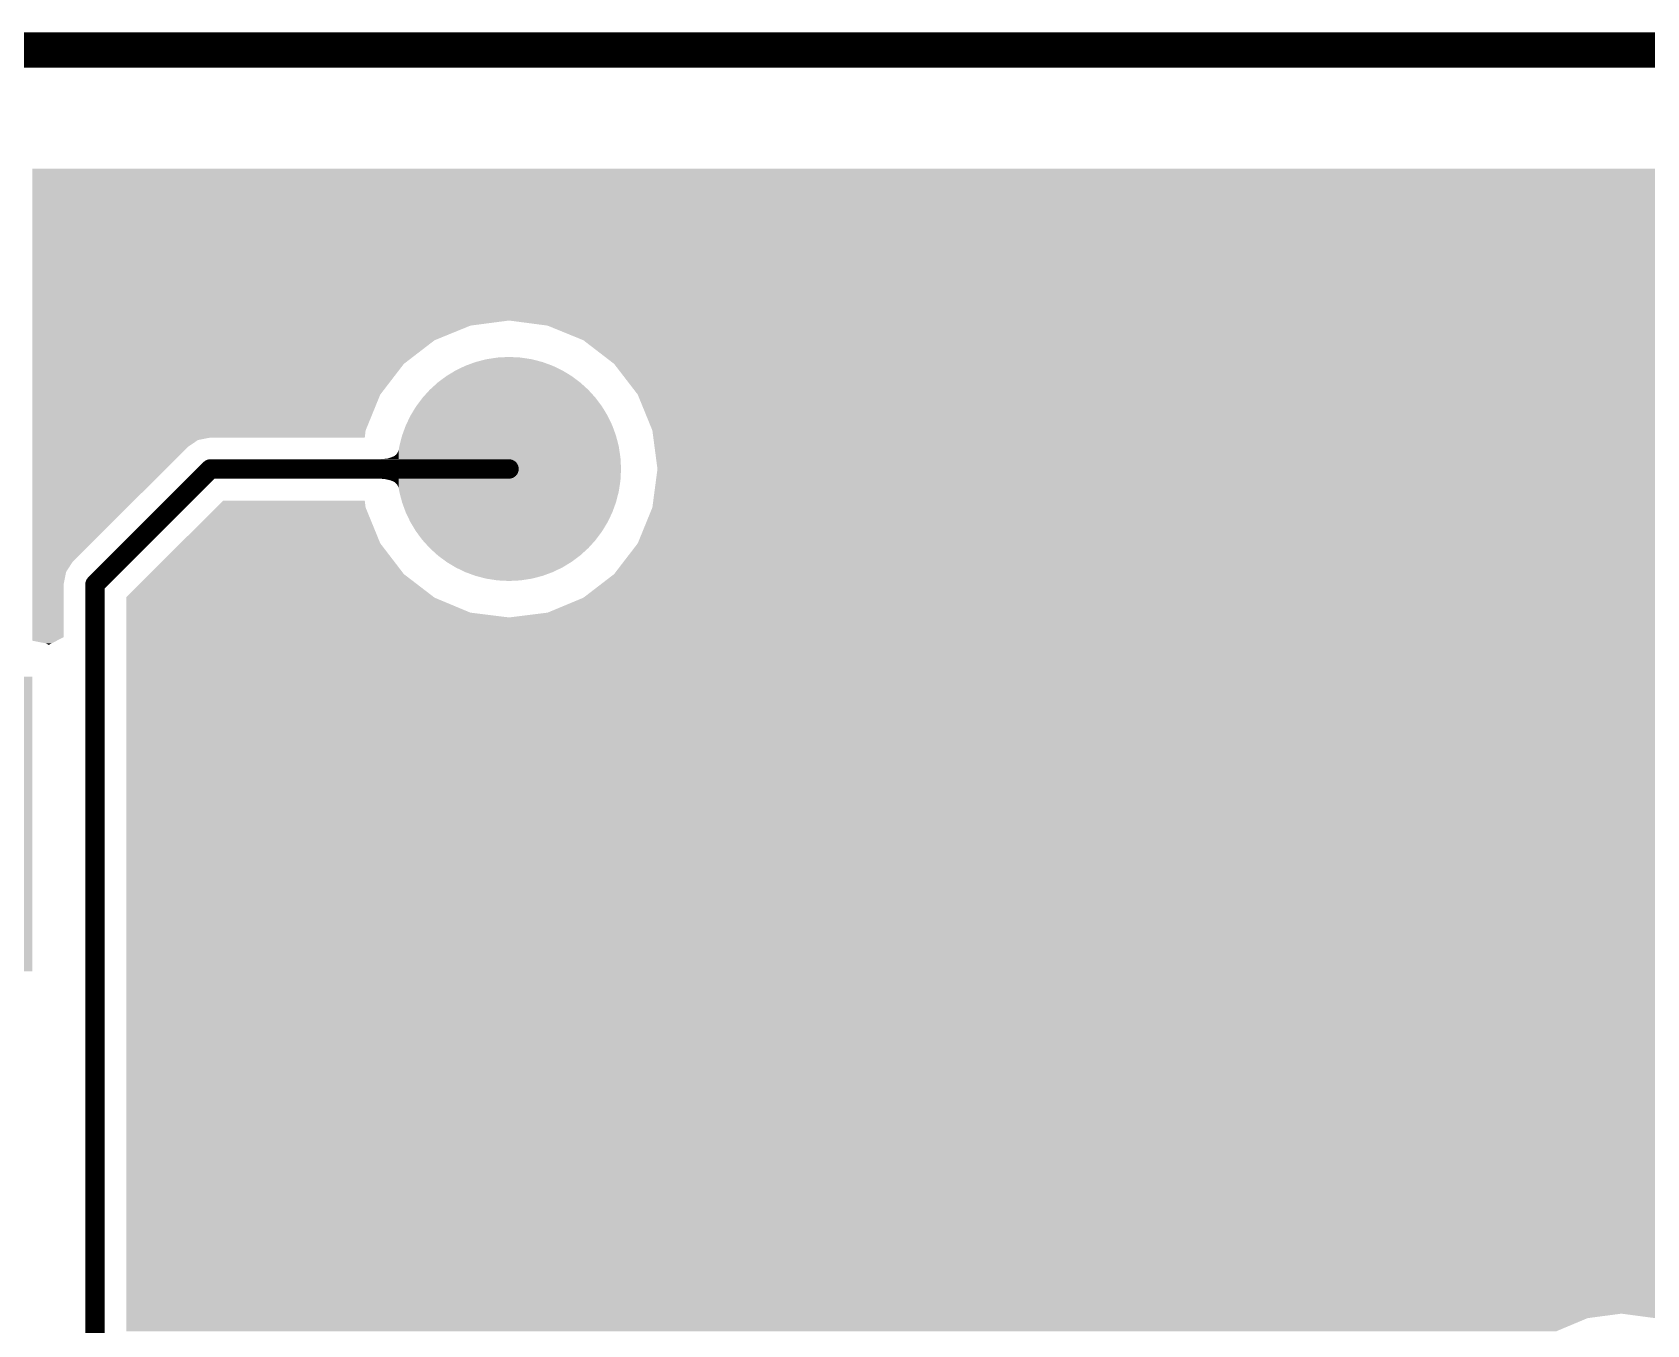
# Model space of a CAD drawing. Header units: millimetres. Extents: x 0 to 139, y 0 to 93.
# Drawn here: x 73.21 to 104.99, y 67.5 to 92.95 of the extents above; entities that cross this region are included whole.
import ezdxf

# ---------------------------------------------------------------- set-up
doc = ezdxf.new("R2010")
doc.units = ezdxf.units.MM
doc.header["$MEASUREMENT"] = 0
doc.layers.get('0').update_dxf_attribs({"linetype": 'CONTINUOUS', "lineweight": 0})
for name, color, linetype, lineweight in [('PCB_KUR_GKO', 130, 'CONTINUOUS', 0), ('PCB_KUR_GTL', 30, 'CONTINUOUS', 0), ('PCB_KUR_GTP', 254, 'CONTINUOUS', 0), ('PCB_KUR_TXT', 254, 'CONTINUOUS', 0)]:
    doc.layers.add(name, color=color, linetype=linetype, lineweight=lineweight)

# ---------------------------------------------------------------- blocks, each defined once
blk = doc.blocks.new('ROUND_63')
h = blk.add_hatch(color=256)
edge = h.paths.add_edge_path(flags=0)
edge.add_arc((0, 0), 0.0375, 0, 360)
blk = doc.blocks.new('SQUARE_15')
blk.add_solid([(0.0315, 0.0315), (0.0315, -0.0315), (-0.0315, 0.0315), (-0.0315, -0.0315)])
blk = doc.blocks.new('ROUND_7')
h = blk.add_hatch(color=256)
edge = h.paths.add_edge_path(flags=0)
edge.add_arc((0, 0), 0.00325, 0, 360)
blk = doc.blocks.new('ROUND_14')
h = blk.add_hatch(color=256)
edge = h.paths.add_edge_path(flags=0)
edge.add_arc((0, 0), 0.0197, 0, 360)

msp = doc.modelspace()

# ---------------------------------------------------------------- linework, layer by layer
at = {"layer": 'PCB_KUR_GKO', "lineweight": 211, "const_width": 0.694}
msp.add_lwpolyline([(0, 92.598), (138.898, 92.598)], dxfattribs=at)
at = {"layer": 'PCB_KUR_GTL', "lineweight": 211, "const_width": 0.382}
for points in [[(74.441, 82.079), (76.711, 84.349)], [(76.711, 84.349), (82.591, 84.349)], [(74.441, 63.857), (74.441, 82.079)]]:
    msp.add_lwpolyline(points, dxfattribs=at)
at = {"layer": 'PCB_KUR_GTL'}
for points in [[(73.206, 89.982), (73.206, 90.258), (130.407, 89.982), (130.307, 90.258)], [(73.206, 89.77), (73.206, 89.982), (130.148, 89.77), (130.407, 89.982)], [(73.206, 89.135), (73.206, 89.77), (129.631, 89.135), (130.148, 89.77)], [(73.206, 88.412), (73.206, 89.135), (129.243, 88.412), (129.631, 89.135)], [(73.206, 87.63), (73.206, 88.412), (129.002, 87.63), (129.243, 88.412)], [(73.206, 87.271), (73.206, 87.63), (128.968, 87.271), (129.002, 87.63)], [(73.206, 87.171), (73.206, 87.271), (81.832, 87.171), (82.591, 87.271)], [(73.206, 86.883), (73.206, 87.171), (81.126, 86.883), (81.832, 87.171)], [(83.349, 87.171), (82.591, 87.271), (128.959, 87.171), (128.968, 87.271)], [(84.055, 86.883), (83.349, 87.171), (128.932, 86.883), (128.959, 87.171)], [(73.206, 86.418), (73.206, 86.883), (80.521, 86.418), (81.126, 86.883)], [(84.147, 86.812), (84.055, 86.883), (128.925, 86.812), (128.932, 86.883)], [(84.66, 86.418), (84.147, 86.812), (128.962, 86.418), (128.925, 86.812)], [(73.206, 85.813), (73.206, 86.418), (80.056, 85.813), (80.521, 86.418)], [(84.985, 85.995), (84.66, 86.418), (129.002, 85.995), (128.962, 86.418)], [(73.206, 85.107), (73.206, 85.813), (79.768, 85.107), (80.056, 85.813)], [(85.125, 85.813), (84.985, 85.995), (129.057, 85.813), (129.002, 85.995)], [(85.372, 85.207), (85.125, 85.813), (129.243, 85.207), (129.057, 85.813)], [(85.413, 85.107), (85.372, 85.207), (129.296, 85.107), (129.243, 85.207)], [(73.206, 84.966), (73.206, 85.107), (79.751, 84.966), (79.768, 85.107)], [(73.206, 84.919), (73.206, 84.966), (76.469, 84.919), (76.711, 84.966)], [(73.206, 84.966), (73.206, 84.966), (76.711, 84.966), (79.751, 84.966)], [(73.206, 84.784), (73.206, 84.919), (76.27, 84.784), (76.469, 84.919)], [(85.495, 84.484), (85.413, 85.107), (129.631, 84.484), (129.296, 85.107)], [(73.206, 82.52), (73.206, 84.784), (74, 82.52), (76.27, 84.784)], [(80.009, 84.537), (80.086, 84.543), (80.421, 84.537), (80.421, 84.543)], [(80.009, 84.155), (80.009, 84.537), (80.421, 84.155), (80.421, 84.537)], [(80.086, 84.543), (80.15, 84.549), (80.421, 84.543), (80.421, 84.549)], [(80.15, 84.549), (80.203, 84.555), (80.421, 84.549), (80.421, 84.555)], [(80.203, 84.555), (80.256, 84.572), (80.421, 84.555), (80.421, 84.572)], [(80.256, 84.572), (80.303, 84.59), (80.421, 84.572), (80.421, 84.59)], [(80.303, 84.59), (80.339, 84.607), (80.421, 84.59), (80.421, 84.607)], [(80.339, 84.607), (80.368, 84.631), (80.421, 84.607), (80.421, 84.631)], [(80.368, 84.631), (80.391, 84.66), (80.421, 84.631), (80.421, 84.66)], [(80.391, 84.66), (80.409, 84.696), (80.421, 84.66), (80.421, 84.696)], [(80.409, 84.696), (80.421, 84.731), (80.421, 84.696), (80.421, 84.731)], [(85.447, 83.849), (85.513, 84.349), (130.148, 83.849), (129.741, 84.349)], [(85.513, 84.349), (85.495, 84.484), (129.741, 84.349), (129.631, 84.484)], [(80.15, 84.149), (80.086, 84.155), (80.421, 84.149), (80.421, 84.155)], [(80.203, 84.137), (80.15, 84.149), (80.421, 84.137), (80.421, 84.149)], [(80.256, 84.125), (80.203, 84.137), (80.421, 84.125), (80.421, 84.137)], [(80.303, 84.108), (80.256, 84.125), (80.421, 84.108), (80.421, 84.125)], [(80.339, 84.09), (80.303, 84.108), (80.421, 84.09), (80.421, 84.108)], [(80.368, 84.061), (80.339, 84.09), (80.421, 84.061), (80.421, 84.09)], [(80.391, 84.037), (80.368, 84.061), (80.421, 84.037), (80.421, 84.061)], [(80.409, 84.002), (80.391, 84.037), (80.421, 84.002), (80.421, 84.037)], [(80.421, 83.967), (80.409, 84.002), (80.421, 83.967), (80.421, 84.002)], [(76.12, 82.885), (76.828, 83.59), (80.056, 82.885), (79.768, 83.59)], [(76.828, 83.59), (76.963, 83.725), (79.768, 83.59), (79.751, 83.725)], [(85.307, 83.331), (85.413, 83.59), (130.783, 83.331), (130.466, 83.59)], [(85.413, 83.59), (85.447, 83.849), (130.466, 83.59), (130.148, 83.849)], [(85.149, 82.943), (85.307, 83.331), (131.506, 82.943), (130.783, 83.331)], [(75.513, 82.279), (76.12, 82.885), (80.521, 82.279), (80.056, 82.885)], [(84.926, 82.626), (84.985, 82.702), (133.112, 82.626), (132.294, 82.702)], [(84.985, 82.702), (85.125, 82.885), (132.294, 82.702), (131.699, 82.885)], [(85.125, 82.885), (85.149, 82.943), (131.699, 82.885), (131.506, 82.943)], [(73.206, 82.32), (73.206, 82.52), (73.871, 82.32), (74, 82.52)], [(73.206, 82.079), (73.206, 82.32), (73.824, 82.079), (73.871, 82.32)], [(84.66, 82.279), (84.926, 82.626), (136.769, 82.279), (136.769, 82.626)], [(73.206, 81.038), (73.206, 82.079), (73.823, 81.038), (73.824, 82.079)], [(75.058, 81.826), (75.513, 82.279), (81.111, 81.826), (80.521, 82.279)], [(84.055, 81.814), (84.66, 82.279), (136.769, 81.814), (136.769, 82.279)], [(75.058, 81.814), (75.058, 81.826), (81.127, 81.814), (81.111, 81.826)], [(75.058, 81.52), (75.058, 81.814), (81.832, 81.52), (81.127, 81.814)], [(83.349, 81.52), (84.055, 81.814), (136.769, 81.52), (136.769, 81.814)], [(75.058, 81.426), (75.058, 81.52), (82.591, 81.426), (81.832, 81.52)], [(75.058, 67.72), (75.058, 81.426), (136.769, 67.72), (136.769, 81.426)], [(82.591, 81.426), (83.349, 81.52), (136.769, 81.426), (136.769, 81.52)], [(73.206, 80.968), (73.206, 81.038), (73.688, 80.968), (73.823, 81.038)], [(73.477, 80.915), (73.206, 80.968), (73.586, 80.915), (73.688, 80.968)], [(73.53, 80.885), (73.477, 80.915), (73.53, 80.885), (73.586, 80.915)], [(38.22, 74.459), (38.22, 80.262), (73.206, 74.459), (73.206, 80.262)], [(75.058, 67.632), (75.058, 67.72), (103.823, 67.632), (104.488, 67.72)], [(105.152, 67.632), (104.488, 67.72), (136.769, 67.632), (136.769, 67.72)], [(75.058, 67.373), (75.058, 67.632), (103.206, 67.373), (103.823, 67.632)]]:
    msp.add_solid(points, dxfattribs=at)

# ---------------------------------------------------------------- block references
at = {"layer": 'PCB_KUR_GTL', "xscale": 58.8001016, "yscale": 58.8001016, "zscale": 58.8001016}
for name, p in [('ROUND_63', (82.591, 84.349)), ('ROUND_7', (76.711, 84.349)), ('ROUND_7', (76.711, 84.349)), ('ROUND_7', (82.591, 84.349)), ('SQUARE_15', (104.488, 82.791)), ('ROUND_7', (74.441, 82.079)), ('ROUND_7', (74.441, 82.079))]:
    msp.add_blockref(name, p, dxfattribs=at)
at = {"layer": 'PCB_KUR_GTP', "xscale": 58.8001016, "yscale": 58.8001016, "zscale": 58.8001016}
msp.add_blockref('ROUND_63', (82.591, 84.349), dxfattribs=at)
at = {"layer": 'PCB_KUR_TXT', "xscale": 58.8001016, "yscale": 58.8001016, "zscale": 58.8001016}
msp.add_blockref('ROUND_14', (104.488, 82.791), dxfattribs=at)

doc.saveas('drawing.dxf')
